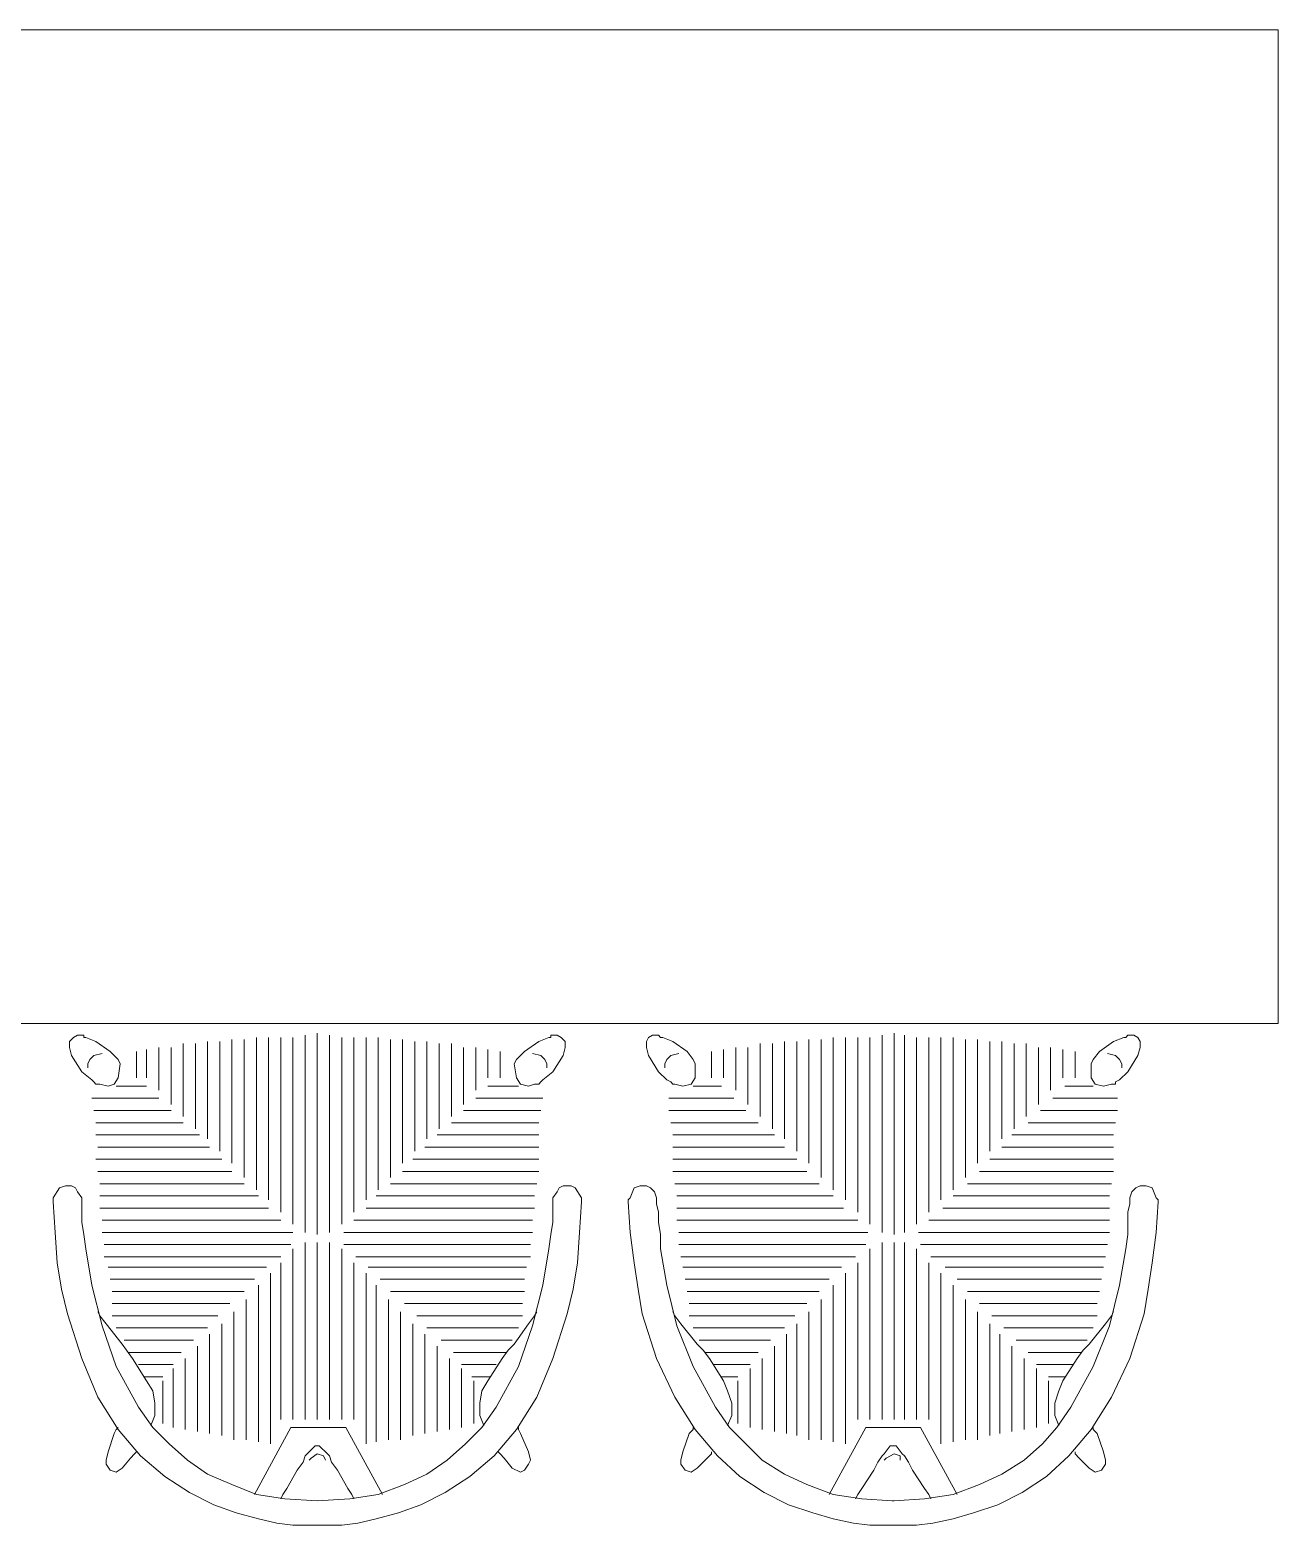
# Model space of a CAD drawing. Extents: x 233 to 569, y -241 to -74.
# Drawn here: x 289.73 to 291.031, y -170.206 to -168.649 of the extents above; entities that cross this region are included whole.
import ezdxf

# ---------------------------------------------------------------- set-up
doc = ezdxf.new("R2010")
doc.units = 0
doc.header["$MEASUREMENT"] = 0
doc.layers.add('2D N 0 PB DECO MUEBLES', color=251, linetype='CONTINUOUS')

msp = doc.modelspace()

# ---------------------------------------------------------------- linework, layer by layer
at = {"layer": '2D N 0 PB DECO MUEBLES', "lineweight": 9}
for points in [[(291.0311, -168.6493), (287.8306, -168.6493), (287.8306, -169.684), (291.0311, -169.684)], [(289.7992, -169.7471), (289.8034, -169.7471), (289.8119, -169.7493), (289.8183, -169.7471), (289.8225, -169.7408), (289.8246, -169.726), (289.8225, -169.7217), (289.814, -169.7133), (289.7992, -169.7027), (289.7886, -169.6985), (289.7865, -169.6985), (289.7865, -169.6963), (289.7802, -169.6963), (289.7759, -169.6985), (289.7717, -169.7027), (289.7717, -169.709), (289.7738, -169.7175), (289.7844, -169.7344), (289.795, -169.7429), (289.7971, -169.745)], [(290.2606, -169.7471), (290.2564, -169.7471), (290.2501, -169.7493), (290.2416, -169.7471), (290.2374, -169.7408), (290.2352, -169.726), (290.2374, -169.7217), (290.2458, -169.7133), (290.2606, -169.7027), (290.2712, -169.6985), (290.2733, -169.6985), (290.2733, -169.6963), (290.2797, -169.6963), (290.2839, -169.6985), (290.2882, -169.7027), (290.2882, -169.709), (290.286, -169.7175), (290.2755, -169.7344), (290.2649, -169.7429), (290.2628, -169.745)], [(290.4004, -169.7471), (290.4025, -169.7471), (290.4109, -169.7493), (290.4194, -169.7471), (290.4236, -169.7408), (290.4236, -169.726), (290.4215, -169.7217), (290.4152, -169.7133), (290.4004, -169.7027), (290.3898, -169.6985), (290.3877, -169.6985), (290.3855, -169.6963), (290.3792, -169.6963), (290.375, -169.6985), (290.3728, -169.7027), (290.3728, -169.709), (290.375, -169.7175), (290.3855, -169.7344), (290.394, -169.7429), (290.3982, -169.745)], [(290.8618, -169.7471), (290.8576, -169.7471), (290.8491, -169.7493), (290.8406, -169.7471), (290.8364, -169.7408), (290.8364, -169.726), (290.8385, -169.7217), (290.8449, -169.7133), (290.8597, -169.7027), (290.8703, -169.6985), (290.8724, -169.6985), (290.8745, -169.6963), (290.8808, -169.6963), (290.8851, -169.6985), (290.8872, -169.7027), (290.8872, -169.709), (290.8851, -169.7175), (290.8745, -169.7344), (290.866, -169.7429), (290.8618, -169.745)], [(290.0299, -170.2065), (290.0342, -170.2065), (290.0426, -170.2065), (290.0553, -170.2065), (290.0723, -170.2044), (290.0913, -170.2001), (290.1146, -170.1938), (290.1379, -170.1853), (290.1633, -170.1726), (290.1887, -170.1557), (290.2141, -170.1345), (290.2374, -170.107), (290.2585, -170.0731), (290.2755, -170.0329), (290.2903, -169.9863), (290.2966, -169.9609), (290.3009, -169.9334), (290.303, -169.9017), (290.3051, -169.8699), (290.3051, -169.8678), (290.3051, -169.8657), (290.2987, -169.8551), (290.2945, -169.853), (290.286, -169.853), (290.2818, -169.8551), (290.2797, -169.8593), (290.2755, -169.8657), (290.2755, -169.8678), (290.2755, -169.872), (290.2755, -169.8805), (290.2755, -169.8911), (290.2733, -169.9038), (290.2712, -169.9186), (290.2649, -169.9567), (290.2543, -169.999), (290.2395, -170.0414), (290.2162, -170.0837), (290.2014, -170.1049), (290.1844, -170.1218), (290.1654, -170.1387), (290.1442, -170.1536), (290.1209, -170.1641), (290.0934, -170.1747), (290.0638, -170.179), (290.0299, -170.1811), (289.9961, -170.179), (289.9664, -170.1747), (289.941, -170.1641), (289.9156, -170.1536), (289.8945, -170.1387), (289.8754, -170.1218), (289.8585, -170.1049), (289.8437, -170.0837), (289.8204, -170.0414), (289.8056, -169.999), (289.795, -169.9567), (289.7886, -169.9186), (289.7865, -169.9038), (289.7844, -169.8911), (289.7844, -169.8805), (289.7844, -169.872), (289.7844, -169.8678), (289.7844, -169.8657), (289.7802, -169.8593), (289.778, -169.8551), (289.7738, -169.853), (289.7675, -169.853), (289.7611, -169.8551), (289.7548, -169.8657), (289.7548, -169.8678), (289.7548, -169.8699), (289.7569, -169.9017), (289.759, -169.9334), (289.7632, -169.9609), (289.7696, -169.9863), (289.7844, -170.0329), (289.8013, -170.0731), (289.8225, -170.107), (289.8458, -170.1345), (289.8712, -170.1557), (289.8966, -170.1726), (289.922, -170.1853), (289.9453, -170.1938), (289.9685, -170.2001), (289.9876, -170.2044), (290.0045, -170.2065), (290.0193, -170.2065), (290.0278, -170.2065)], [(290.6311, -170.2065), (290.6332, -170.2065), (290.6417, -170.2065), (290.6544, -170.2065), (290.6713, -170.2044), (290.6925, -170.2001), (290.7136, -170.1938), (290.739, -170.1853), (290.7644, -170.1726), (290.7898, -170.1557), (290.8131, -170.1345), (290.8364, -170.107), (290.8576, -170.0731), (290.8766, -170.0329), (290.8914, -169.9863), (290.8957, -169.9609), (290.8999, -169.9334), (290.9041, -169.9017), (290.9062, -169.8699), (290.9062, -169.8678), (290.9041, -169.8657), (290.8999, -169.8551), (290.8935, -169.853), (290.8872, -169.853), (290.883, -169.8551), (290.8787, -169.8593), (290.8766, -169.8657), (290.8766, -169.8678), (290.8766, -169.872), (290.8745, -169.8805), (290.8745, -169.8911), (290.8745, -169.9038), (290.8724, -169.9186), (290.866, -169.9567), (290.8554, -169.999), (290.8385, -170.0414), (290.8152, -170.0837), (290.8004, -170.1049), (290.7856, -170.1218), (290.7665, -170.1387), (290.7433, -170.1536), (290.72, -170.1641), (290.6925, -170.1747), (290.6628, -170.179), (290.6311, -170.1811), (290.629, -170.1811), (290.5972, -170.179), (290.5676, -170.1747), (290.5401, -170.1641), (290.5168, -170.1536), (290.4935, -170.1387), (290.4766, -170.1218), (290.4596, -170.1049), (290.4448, -170.0837), (290.4215, -170.0414), (290.4046, -169.999), (290.394, -169.9567), (290.3877, -169.9186), (290.3877, -169.9038), (290.3855, -169.8911), (290.3855, -169.8805), (290.3834, -169.872), (290.3834, -169.8678), (290.3834, -169.8657), (290.3813, -169.8593), (290.3771, -169.8551), (290.3728, -169.853), (290.3665, -169.853), (290.3601, -169.8551), (290.3559, -169.8657), (290.3538, -169.8678), (290.3538, -169.8699), (290.3559, -169.9017), (290.3601, -169.9334), (290.3644, -169.9609), (290.3686, -169.9863), (290.3834, -170.0329), (290.4025, -170.0731), (290.4236, -170.107), (290.4469, -170.1345), (290.4702, -170.1557), (290.4956, -170.1726), (290.521, -170.1853), (290.5464, -170.1938), (290.5676, -170.2001), (290.5887, -170.2044), (290.6057, -170.2065), (290.6184, -170.2065), (290.6268, -170.2065), (290.629, -170.2065)]]:
    msp.add_lwpolyline(points, close=True, dxfattribs=at)
for points in [[(289.941, -169.8297), (289.941, -169.7006)], [(289.9537, -169.8445), (289.9537, -169.7006)], [(289.9664, -169.8572), (289.9664, -169.6985)], [(289.9791, -169.8678), (289.9791, -169.6985)], [(289.9918, -169.8805), (289.9918, -169.6985)], [(290.0045, -169.8932), (290.0045, -169.6985)], [(290.0172, -169.9017), (290.0172, -169.6963)], [(290.0299, -169.6942), (290.0299, -169.9038)], [(290.0426, -169.9017), (290.0426, -169.6963)], [(290.0553, -169.8932), (290.0553, -169.6985)], [(290.068, -169.8805), (290.068, -169.6985)], [(290.0807, -169.8678), (290.0807, -169.6985)], [(290.0934, -169.8572), (290.0934, -169.6985)], [(290.1061, -169.8445), (290.1061, -169.7006)], [(290.1188, -169.8297), (290.1188, -169.7006)], [(290.5422, -169.8297), (290.5422, -169.7006)], [(290.5549, -169.8445), (290.5549, -169.7006)], [(290.5676, -169.8572), (290.5676, -169.6985)], [(290.5803, -169.8678), (290.5803, -169.6985)], [(290.593, -169.8805), (290.593, -169.6985)], [(290.6057, -169.8932), (290.6057, -169.6985)], [(290.6184, -169.9017), (290.6184, -169.6963)], [(290.6311, -169.6942), (290.6311, -169.9038)], [(290.6417, -169.9017), (290.6417, -169.6963)], [(290.6544, -169.8932), (290.6544, -169.6985)], [(290.6671, -169.8805), (290.6671, -169.6985)], [(290.6798, -169.8678), (290.6798, -169.6985)], [(290.6925, -169.8572), (290.6925, -169.6985)], [(290.7052, -169.8445), (290.7052, -169.7006)], [(290.7179, -169.8297), (290.7179, -169.7006)], [(289.7907, -169.7302), (289.7907, -169.726), (289.7929, -169.7217), (289.7971, -169.7175), (289.8056, -169.7154)], [(289.8415, -169.7408), (289.8415, -169.7133)], [(289.8521, -169.7408), (289.8521, -169.7112)], [(289.8648, -169.7535), (289.8648, -169.709)], [(289.8775, -169.7683), (289.8775, -169.709)], [(289.8902, -169.781), (289.8902, -169.7048)], [(289.9029, -169.7937), (289.9029, -169.7048)], [(289.9156, -169.8043), (289.9156, -169.7027)], [(289.9283, -169.817), (289.9283, -169.7027)], [(290.1315, -169.817), (290.1315, -169.7027)], [(290.1442, -169.8043), (290.1442, -169.7027)], [(290.1569, -169.7937), (290.1569, -169.7048)], [(290.1696, -169.781), (290.1696, -169.7048)], [(290.1823, -169.7683), (290.1823, -169.709)], [(290.195, -169.7535), (290.195, -169.709)], [(290.2077, -169.7408), (290.2077, -169.7112)], [(290.2204, -169.7408), (290.2204, -169.7133)], [(290.2691, -169.7302), (290.2691, -169.726), (290.267, -169.7217), (290.2628, -169.7175), (290.2543, -169.7154)], [(290.3919, -169.7302), (290.3919, -169.726), (290.394, -169.7217), (290.3982, -169.7175), (290.4067, -169.7154)], [(290.4406, -169.7408), (290.4406, -169.7133)], [(290.4533, -169.7408), (290.4533, -169.7112)], [(290.466, -169.7535), (290.466, -169.709)], [(290.4787, -169.7683), (290.4787, -169.709)], [(290.4914, -169.781), (290.4914, -169.7048)], [(290.5041, -169.7937), (290.5041, -169.7048)], [(290.5168, -169.8043), (290.5168, -169.7027)], [(290.5295, -169.817), (290.5295, -169.7027)], [(290.7306, -169.817), (290.7306, -169.7027)], [(290.7433, -169.8043), (290.7433, -169.7027)], [(290.756, -169.7937), (290.756, -169.7048)], [(290.7687, -169.781), (290.7687, -169.7048)], [(290.7814, -169.7683), (290.7814, -169.709)], [(290.7941, -169.7535), (290.7941, -169.709)], [(290.8068, -169.7408), (290.8068, -169.7112)], [(290.8195, -169.7408), (290.8195, -169.7133)], [(290.8681, -169.7302), (290.8681, -169.726), (290.866, -169.7217), (290.8618, -169.7175), (290.8533, -169.7154)], [(289.795, -169.762), (289.8648, -169.762)], [(289.8204, -169.7493), (289.8521, -169.7493)], [(290.2649, -169.762), (290.195, -169.762)], [(290.2395, -169.7493), (290.2077, -169.7493)], [(290.3961, -169.762), (290.4639, -169.762)], [(290.4215, -169.7493), (290.4512, -169.7493)], [(290.8639, -169.762), (290.7962, -169.762)], [(290.8385, -169.7493), (290.8089, -169.7493)], [(289.7971, -169.7747), (289.8775, -169.7747)], [(290.2628, -169.7747), (290.1823, -169.7747)], [(290.3961, -169.7747), (290.4766, -169.7747)], [(290.8639, -169.7747), (290.7835, -169.7747)], [(289.7992, -169.7874), (289.8902, -169.7874)], [(290.2606, -169.7874), (290.1696, -169.7874)], [(290.3982, -169.7874), (290.4893, -169.7874)], [(290.8618, -169.7874), (290.7708, -169.7874)], [(289.7992, -169.8001), (289.9072, -169.8001)], [(290.2606, -169.8001), (290.1548, -169.8001)], [(290.4004, -169.8001), (290.5062, -169.8001)], [(290.8597, -169.8001), (290.7538, -169.8001)], [(289.7992, -169.8255), (289.9304, -169.8255)], [(289.8013, -169.8128), (289.9177, -169.8128)], [(290.2606, -169.8255), (290.1294, -169.8255)], [(290.2606, -169.8128), (290.1421, -169.8128)], [(290.4004, -169.8128), (290.5168, -169.8128)], [(290.4004, -169.8255), (290.5295, -169.8255)], [(290.8597, -169.8255), (290.7306, -169.8255)], [(290.8597, -169.8128), (290.7433, -169.8128)], [(289.8013, -169.8382), (289.941, -169.8382)], [(290.2606, -169.8382), (290.1188, -169.8382)], [(290.4004, -169.8382), (290.5401, -169.8382)], [(290.8597, -169.8382), (290.72, -169.8382)], [(289.8034, -169.8509), (289.9537, -169.8509)], [(290.2585, -169.8509), (290.1061, -169.8509)], [(290.4025, -169.8509), (290.5528, -169.8509)], [(290.8576, -169.8509), (290.7073, -169.8509)], [(289.8034, -169.8636), (289.9685, -169.8636)], [(290.2564, -169.8636), (290.0913, -169.8636)], [(290.4046, -169.8636), (290.5676, -169.8636)], [(290.8554, -169.8636), (290.6925, -169.8636)], [(289.8034, -169.8763), (289.9791, -169.8763)], [(290.2564, -169.8763), (290.0807, -169.8763)], [(290.4046, -169.8763), (290.5782, -169.8763)], [(290.8554, -169.8763), (290.6819, -169.8763)], [(289.8056, -169.889), (289.9918, -169.889)], [(289.8056, -169.9017), (290.0045, -169.9017)], [(290.2543, -169.9017), (290.0574, -169.9017)], [(290.2543, -169.889), (290.068, -169.889)], [(290.4046, -169.889), (290.593, -169.889)], [(290.4067, -169.9017), (290.6036, -169.9017)], [(290.8554, -169.9017), (290.6565, -169.9017)], [(290.8554, -169.889), (290.6671, -169.889)], [(289.8077, -169.9144), (290.0024, -169.9144)], [(290.0045, -169.9186), (290.0045, -170.0964)], [(290.0172, -169.9123), (290.0172, -170.0964)], [(290.0299, -169.9123), (290.0299, -170.0964)], [(290.0426, -169.9123), (290.0426, -170.0964)], [(290.0553, -169.9186), (290.0553, -170.0964)], [(290.2522, -169.9144), (290.0574, -169.9144)], [(290.4067, -169.9144), (290.6014, -169.9144)], [(290.6057, -169.9186), (290.6057, -170.0964)], [(290.6184, -169.9123), (290.6184, -170.0964)], [(290.6311, -169.9123), (290.6311, -170.0964)], [(290.6417, -169.9123), (290.6417, -170.0964)], [(290.6544, -169.9186), (290.6544, -170.0964)], [(290.8533, -169.9144), (290.6586, -169.9144)], [(289.8077, -169.9271), (289.9918, -169.9271)], [(289.9918, -169.9334), (289.9918, -170.0964)], [(290.068, -169.9334), (290.068, -170.0964)], [(290.2522, -169.9271), (290.0701, -169.9271)], [(290.4088, -169.9271), (290.5909, -169.9271)], [(290.593, -169.9334), (290.593, -170.0964)], [(290.6671, -169.9334), (290.6671, -170.0964)], [(290.8512, -169.9271), (290.6692, -169.9271)], [(289.8119, -169.9377), (289.977, -169.9377)], [(289.9812, -169.944), (289.9812, -170.1218)], [(290.0807, -169.944), (290.0807, -170.1218)], [(290.2479, -169.9377), (290.0828, -169.9377)], [(290.4109, -169.9377), (290.576, -169.9377)], [(290.5803, -169.944), (290.5803, -170.1218)], [(290.6798, -169.944), (290.6798, -170.1218)], [(290.8491, -169.9377), (290.684, -169.9377)], [(289.814, -169.9504), (289.9643, -169.9504)], [(289.8161, -169.9631), (289.9537, -169.9631)], [(289.9685, -169.9567), (289.9685, -170.1197)], [(290.0913, -169.9567), (290.0913, -170.1197)], [(290.2458, -169.9504), (290.0955, -169.9504)], [(290.2458, -169.9631), (290.1061, -169.9631)], [(290.4131, -169.9504), (290.5633, -169.9504)], [(290.4152, -169.9631), (290.5528, -169.9631)], [(290.5676, -169.9567), (290.5676, -170.1197)], [(290.6925, -169.9567), (290.6925, -170.1197)], [(290.847, -169.9504), (290.6967, -169.9504)], [(290.8449, -169.9631), (290.7073, -169.9631)], [(289.8161, -169.9758), (289.9389, -169.9758)], [(289.9558, -169.9715), (289.9558, -170.1176)], [(290.104, -169.9715), (290.104, -170.1176)], [(290.2437, -169.9758), (290.1209, -169.9758)], [(290.4173, -169.9758), (290.5401, -169.9758)], [(290.5549, -169.9715), (290.5549, -170.1176)], [(290.7052, -169.9715), (290.7052, -170.1176)], [(290.8427, -169.9758), (290.72, -169.9758)], [(289.8013, -169.9842), (289.8034, -169.9885), (289.8098, -169.9969), (289.8267, -170.0181), (289.831, -170.0244), (289.8373, -170.0329), (289.8521, -170.0562), (289.8585, -170.0668), (289.8606, -170.0795), (289.8606, -170.0922), (289.8564, -170.1028)], [(289.8161, -169.9885), (289.9262, -169.9885)], [(289.9431, -169.9842), (289.9431, -170.1176)], [(290.1167, -169.9842), (290.1167, -170.1176)], [(290.2437, -169.9885), (290.1336, -169.9885)], [(290.2585, -169.9842), (290.2564, -169.9885), (290.2501, -169.9969), (290.2352, -170.0181), (290.2289, -170.0244), (290.2225, -170.0329), (290.2077, -170.0562), (290.2014, -170.0668), (290.1993, -170.0795), (290.1993, -170.0922), (290.2035, -170.1028)], [(290.4004, -169.9842), (290.4025, -169.9885), (290.4088, -169.9969), (290.4258, -170.0181), (290.4321, -170.0244), (290.4385, -170.0329), (290.4533, -170.0562), (290.4575, -170.0668), (290.4617, -170.0795), (290.4617, -170.0922), (290.4575, -170.1028)], [(290.4173, -169.9885), (290.5274, -169.9885)], [(290.5422, -169.9842), (290.5422, -170.1176)], [(290.7179, -169.9842), (290.7179, -170.1176)], [(290.8427, -169.9885), (290.7327, -169.9885)], [(290.8597, -169.9842), (290.8576, -169.9885), (290.8512, -169.9969), (290.8343, -170.0181), (290.8279, -170.0244), (290.8216, -170.0329), (290.8068, -170.0562), (290.8025, -170.0668), (290.7983, -170.0795), (290.7983, -170.0922), (290.8025, -170.1028)], [(289.8204, -170.0012), (289.9156, -170.0012)], [(289.9177, -170.0075), (289.9177, -170.1112)], [(289.9304, -169.9969), (289.9304, -170.1133)], [(290.1294, -169.9969), (290.1294, -170.1133)], [(290.1421, -170.0075), (290.1421, -170.1112)], [(290.2395, -170.0012), (290.1442, -170.0012)], [(290.4215, -170.0012), (290.5168, -170.0012)], [(290.5189, -170.0075), (290.5189, -170.1112)], [(290.5295, -169.9969), (290.5295, -170.1133)], [(290.7306, -169.9969), (290.7306, -170.1133)], [(290.7411, -170.0075), (290.7411, -170.1112)], [(290.8385, -170.0012), (290.7454, -170.0012)], [(289.8288, -170.0139), (289.9008, -170.0139)], [(289.8331, -170.0266), (289.8881, -170.0266)], [(289.905, -170.0202), (289.905, -170.1091)], [(290.1548, -170.0202), (290.1548, -170.1091)], [(290.2331, -170.0139), (290.159, -170.0139)], [(290.2268, -170.0266), (290.1717, -170.0266)], [(290.4279, -170.0139), (290.502, -170.0139)], [(290.4342, -170.0266), (290.4893, -170.0266)], [(290.5062, -170.0202), (290.5062, -170.1091)], [(290.7538, -170.0202), (290.7538, -170.1091)], [(290.8322, -170.0139), (290.7581, -170.0139)], [(290.8258, -170.0266), (290.7708, -170.0266)], [(289.8437, -170.0393), (289.8796, -170.0393)], [(289.8796, -170.0435), (289.8796, -170.1049)], [(289.8923, -170.0329), (289.8923, -170.107)], [(290.1675, -170.0329), (290.1675, -170.107)], [(290.2162, -170.0393), (290.1802, -170.0393)], [(290.1802, -170.0435), (290.1802, -170.1049)], [(290.4427, -170.0393), (290.4808, -170.0393)], [(290.4808, -170.0435), (290.4808, -170.1049)], [(290.4935, -170.0329), (290.4935, -170.107)], [(290.7665, -170.0329), (290.7665, -170.107)], [(290.8173, -170.0393), (290.7792, -170.0393)], [(290.7792, -170.0435), (290.7792, -170.1049)], [(289.85, -170.052), (289.8691, -170.052)], [(289.8691, -170.0562), (289.8691, -170.1006)], [(290.2098, -170.052), (290.1908, -170.052)], [(290.1929, -170.0562), (290.1929, -170.1006)], [(290.4512, -170.052), (290.4681, -170.052)], [(290.4681, -170.0562), (290.4681, -170.1006)], [(290.8089, -170.052), (290.7919, -170.052)], [(290.7919, -170.0562), (290.7919, -170.1006)], [(289.8225, -170.1049), (289.8204, -170.107), (289.8183, -170.1112), (289.8119, -170.1303), (289.8098, -170.1387), (289.8098, -170.143), (289.814, -170.1493), (289.8204, -170.1514), (289.8267, -170.1472), (289.8352, -170.1366), (289.8394, -170.1324), (289.8415, -170.1303)], [(289.9643, -170.1747), (290.0024, -170.1049), (290.0299, -170.1049), (290.0596, -170.1049), (290.0977, -170.1747)], [(290.2395, -170.1049), (290.2395, -170.107), (290.2416, -170.1112), (290.2501, -170.1303), (290.2522, -170.1387), (290.2501, -170.143), (290.2458, -170.1493), (290.2416, -170.1514), (290.2331, -170.1472), (290.2247, -170.1366), (290.2204, -170.1324), (290.2183, -170.1303)], [(290.4215, -170.1049), (290.4215, -170.107), (290.4173, -170.1112), (290.4109, -170.1303), (290.4088, -170.1387), (290.4088, -170.143), (290.4131, -170.1493), (290.4194, -170.1514), (290.4258, -170.1472), (290.4363, -170.1366), (290.4406, -170.1324), (290.4406, -170.1303)], [(290.5633, -170.1747), (290.6014, -170.1049), (290.629, -170.1049), (290.6311, -170.1049), (290.6586, -170.1049), (290.6967, -170.1747)], [(290.8385, -170.1049), (290.8385, -170.107), (290.8427, -170.1112), (290.8491, -170.1303), (290.8512, -170.1387), (290.8512, -170.143), (290.847, -170.1493), (290.8406, -170.1514), (290.8343, -170.1472), (290.8237, -170.1366), (290.8195, -170.1324), (290.8195, -170.1303)], [(289.9918, -170.179), (289.9939, -170.1747), (289.9982, -170.1684), (290.0088, -170.1493), (290.0151, -170.1409), (290.0172, -170.1345), (290.0193, -170.1324), (290.0278, -170.1239), (290.0299, -170.1239), (290.032, -170.1239), (290.0405, -170.1324), (290.0426, -170.1345), (290.0447, -170.1409), (290.0511, -170.1493), (290.0617, -170.1684), (290.0659, -170.1747), (290.068, -170.179)], [(290.0215, -170.1387), (290.0236, -170.1366), (290.0299, -170.1324), (290.0363, -170.1345), (290.0384, -170.1387)], [(290.5909, -170.179), (290.593, -170.1747), (290.5972, -170.1684), (290.6099, -170.1493), (290.6141, -170.1409), (290.6184, -170.1345), (290.6205, -170.1324), (290.6268, -170.1239), (290.629, -170.1239), (290.6311, -170.1239), (290.6332, -170.1239), (290.6395, -170.1324), (290.6417, -170.1345), (290.6459, -170.1409), (290.6501, -170.1493), (290.6628, -170.1684), (290.6671, -170.1747), (290.6692, -170.179)], [(290.6205, -170.1387), (290.6226, -170.1366), (290.6311, -170.1324), (290.6374, -170.1345), (290.6374, -170.1387)]]:
    msp.add_lwpolyline(points, dxfattribs=at)

doc.saveas('drawing.dxf')
